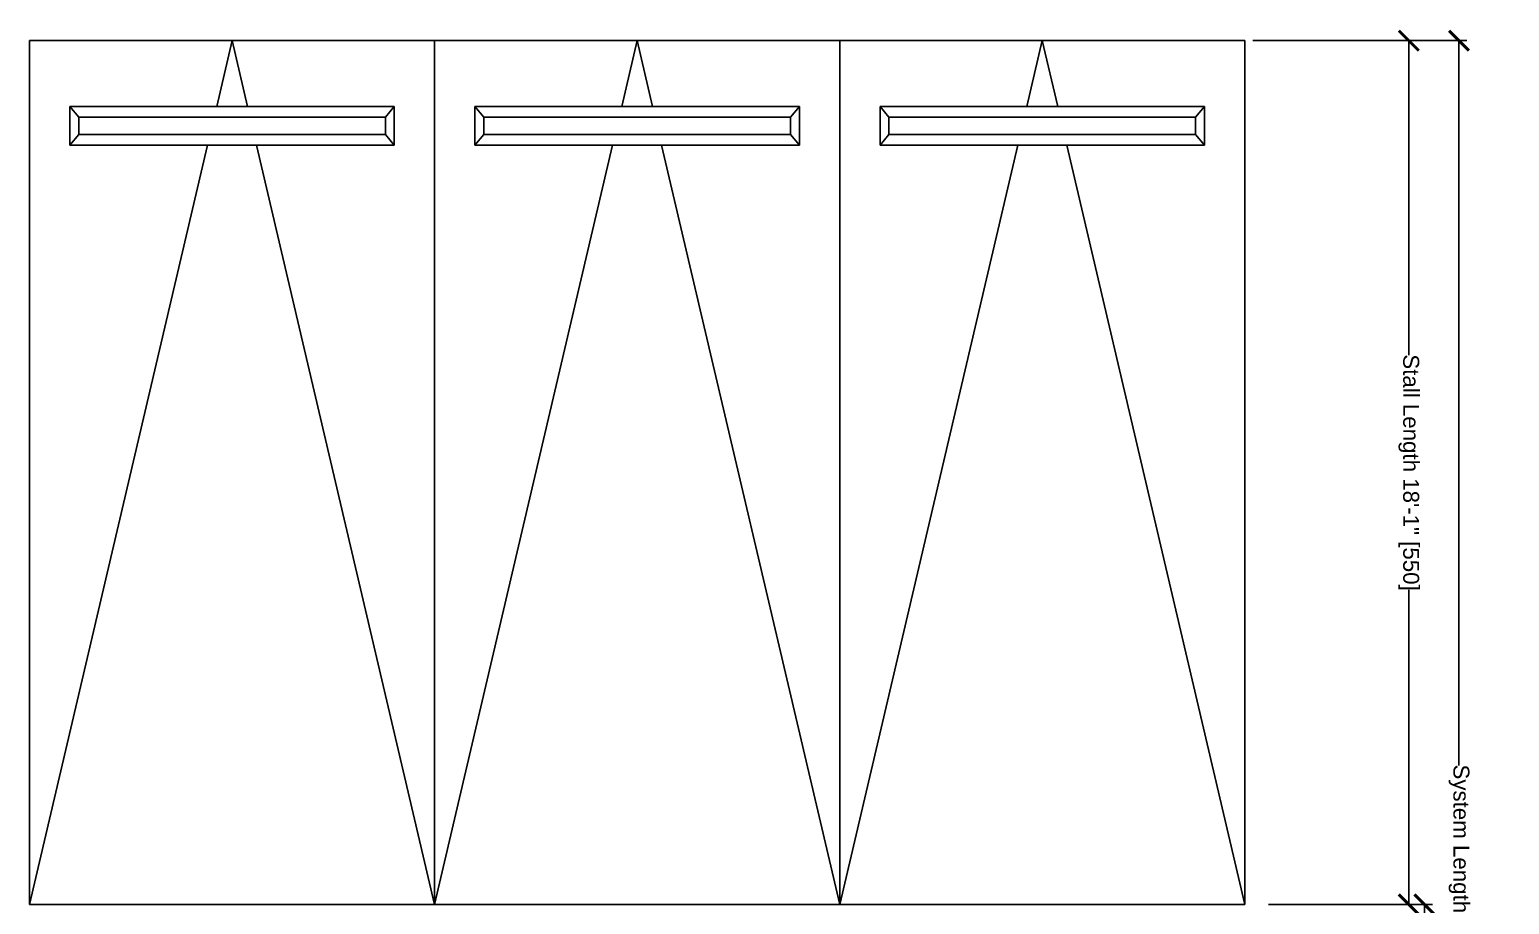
# Model space of a CAD drawing. Extents: x -210816 to 22943, y 10566 to 41486.
# Drawn here: x 12401.5 to 12772.6, y 14425.5 to 14644.8 of the extents above; entities that cross this region are included whole.
import ezdxf

# ---------------------------------------------------------------- set-up
doc = ezdxf.new("R2010")
doc.units = 0
doc.header["$MEASUREMENT"] = 0
doc.layers.get('0').update_dxf_attribs({"linetype": 'CONTINUOUS'})
doc.layers.get('DEFPOINTS').update_dxf_attribs({"linetype": 'CONTINUOUS'})
doc.layers.add('DIM', color=6, linetype='CONTINUOUS')
doc.styles.get("Standard").update_dxf_attribs({"font": 'arial.ttf'})
doc.dimstyles.get("Standard").update_dxf_attribs({"dimtxt": 5, "dimasz": 5, "dimexe": 2, "dimexo": 2, "dimgap": 0.09, "dimtad": 0, "dimtih": 1, "dimtoh": 1, "dimdec": 1, "dimzin": 0, "dimdsep": 46, "dimlunit": 4, "dimtxsty": 'Standard', "dimblk": 'ARCHTICK', "dimcen": -0.09, "dimadec": 0, "dimazin": 0, "dimtfac": 1, "dimtdec": 4, "dimtofl": 0, "dimtmove": 0, "dimatfit": 3, "dimldrblk": 'ARCHTICK', "dimfxl": 1, "dimtolj": 1, "dimtzin": 0, "dimarcsym": 0})

# ---------------------------------------------------------------- blocks, each defined once
blk = doc.blocks.new('A$C28643')
for p, q in [((0, 0), (0, 216.53)), ((101.57, 216.53), (0, 216.53)), ((46.92, 200.03), (50.79, 216.53)), ((54.66, 200.03), (50.79, 216.53)), ((101.57, 0), (101.57, 216.53)), ((91.46, 200.03), (10.11, 200.03)), ((10.11, 190.33), (10.11, 200.03)), ((12.33, 197.32), (10.11, 200.03)), ((12.33, 193.03), (12.33, 197.32)), ((89.25, 197.32), (12.33, 197.32)), ((89.25, 197.32), (91.46, 200.03)), ((89.25, 193.03), (89.25, 197.32)), ((91.46, 190.33), (91.46, 200.03)), ((12.33, 193.03), (10.11, 190.33)), ((89.25, 193.03), (12.33, 193.03)), ((89.25, 193.03), (91.46, 190.33)), ((0, 0), (44.64, 190.33)), ((91.46, 190.33), (10.11, 190.33)), ((101.57, 0), (56.93, 190.33)), ((101.57, 0), (0, 0))]:
    blk.add_line(p, q)
blk = doc.blocks.new('A$C11167')
for p in [(0, 0), (101.57, 0), (203.15, 0)]:
    blk.add_blockref('A$C28643', p)
blk = doc.blocks.new('_ARCHTICK')
at = {"color": 0, "linetype": 'ByBlock', "const_width": 0.15}
blk.add_lwpolyline([(-0.5, -0.5), (0.5, 0.5)], dxfattribs=at)
blk = doc.blocks.new('*D15910')
at = {"layer": 'DEFPOINTS', "color": 0}
for p in [(12706.25, 14641.99), (12710.19, 14425.46), (12747.38, 14425.46)]:
    blk.add_point(p, dxfattribs=at)
at = {"layer": 'DIM', "color": 0, "lineweight": -2}
for p, q in [((12708.25, 14641.99), (12749.38, 14641.99)), ((12747.38, 14641.99), (12747.38, 14563.12)), ((12747.38, 14425.46), (12747.38, 14504.33)), ((12712.19, 14425.46), (12749.38, 14425.46))]:
    blk.add_line(p, q, dxfattribs=at)
at = {"layer": 'DIM', "color": 0, "lineweight": -2, "xscale": 5, "yscale": 5, "zscale": 5}
for p, rotation in [((12747.38, 14641.99), 90), ((12747.38, 14425.46), 270)]:
    blk.add_blockref('_ARCHTICK', p, dxfattribs=dict(at, rotation=rotation))
at = {"layer": 'DIM', "color": 0, "insert": (12747.38, 14533.72), "char_height": 4, "attachment_point": 5, "rotation": 270}
blk.add_mtext('\\A1;Stall Length 18\'-1" [550]', dxfattribs=at)
blk = doc.blocks.new('*D15911')
at = {"layer": 'DEFPOINTS', "color": 0}
for p in [(12706.25, 14641.99), (12714.13, 14208.92), (12759.97, 14208.92)]:
    blk.add_point(p, dxfattribs=at)
at = {"layer": 'DIM', "color": 0, "lineweight": -2}
for p, q in [((12708.25, 14641.99), (12761.97, 14641.99)), ((12759.97, 14641.99), (12759.97, 14460.28)), ((12759.97, 14208.92), (12759.97, 14390.63)), ((12716.13, 14208.92), (12761.97, 14208.92))]:
    blk.add_line(p, q, dxfattribs=at)
at = {"layer": 'DIM', "color": 0, "lineweight": -2, "xscale": 5, "yscale": 5, "zscale": 5}
for p, rotation in [((12759.97, 14641.99), 90), ((12759.97, 14208.92), 270)]:
    blk.add_blockref('_ARCHTICK', p, dxfattribs=dict(at, rotation=rotation))
at = {"layer": 'DIM', "color": 0, "insert": (12759.97, 14425.46), "char_height": 4, "attachment_point": 5, "rotation": 270}
blk.add_mtext('\\A1;System Length 36\'-1" [1100]', dxfattribs=at)
blk = doc.blocks.new('*D15917')
at = {"layer": 'DEFPOINTS', "color": 0}
for p in [(12714.13, 14425.46), (12714.13, 14208.92), (12751.32, 14208.92)]:
    blk.add_point(p, dxfattribs=at)
at = {"layer": 'DIM', "color": 0, "lineweight": -2}
for p, q in [((12716.13, 14425.46), (12753.32, 14425.46)), ((12751.32, 14425.46), (12751.32, 14346.58)), ((12751.32, 14208.92), (12751.32, 14287.8)), ((12716.13, 14208.92), (12753.32, 14208.92))]:
    blk.add_line(p, q, dxfattribs=at)
at = {"layer": 'DIM', "color": 0, "lineweight": -2, "xscale": 5, "yscale": 5, "zscale": 5}
for p, rotation in [((12751.32, 14425.46), 90), ((12751.32, 14208.92), 270)]:
    blk.add_blockref('_ARCHTICK', p, dxfattribs=dict(at, rotation=rotation))
at = {"layer": 'DIM', "color": 0, "insert": (12751.32, 14317.19), "char_height": 4, "attachment_point": 5, "rotation": 270}
blk.add_mtext('\\A1;Stall Length 18\'-1" [550]', dxfattribs=at)

msp = doc.modelspace()

# ---------------------------------------------------------------- block references
msp.add_blockref('A$C11167', (12401.53, 14425.46))

# ---------------------------------------------------------------- dimensions: what is measured, and where the dimension line sits
at = {"layer": 'DIM'}
for base, p1, p2, text, picture, middle in [((12747.38, 14425.46), (12706.25, 14641.99), (12710.19, 14425.46), 'Stall Length <>', '*D15910', (12747.38, 14533.72)), ((12759.97, 14208.92), (12706.25, 14641.99), (12714.13, 14208.92), 'System Length <>', '*D15911', (12759.97, 14425.46)), ((12751.32, 14208.92), (12714.13, 14425.46), (12714.13, 14208.92), 'Stall Length <>', '*D15917', (12751.32, 14317.19))]:
    dim = msp.add_linear_dim(base=base, p1=p1, p2=p2, angle=90, text=text, dimstyle='Standard', override={"dimtxt": 4, "dimdec": 0}, dxfattribs=at)
    dim.commit()
    dim.dimension.update_dxf_attribs({"geometry": picture, "text_midpoint": middle, "text_rotation": 270})

doc.saveas('drawing.dxf')
